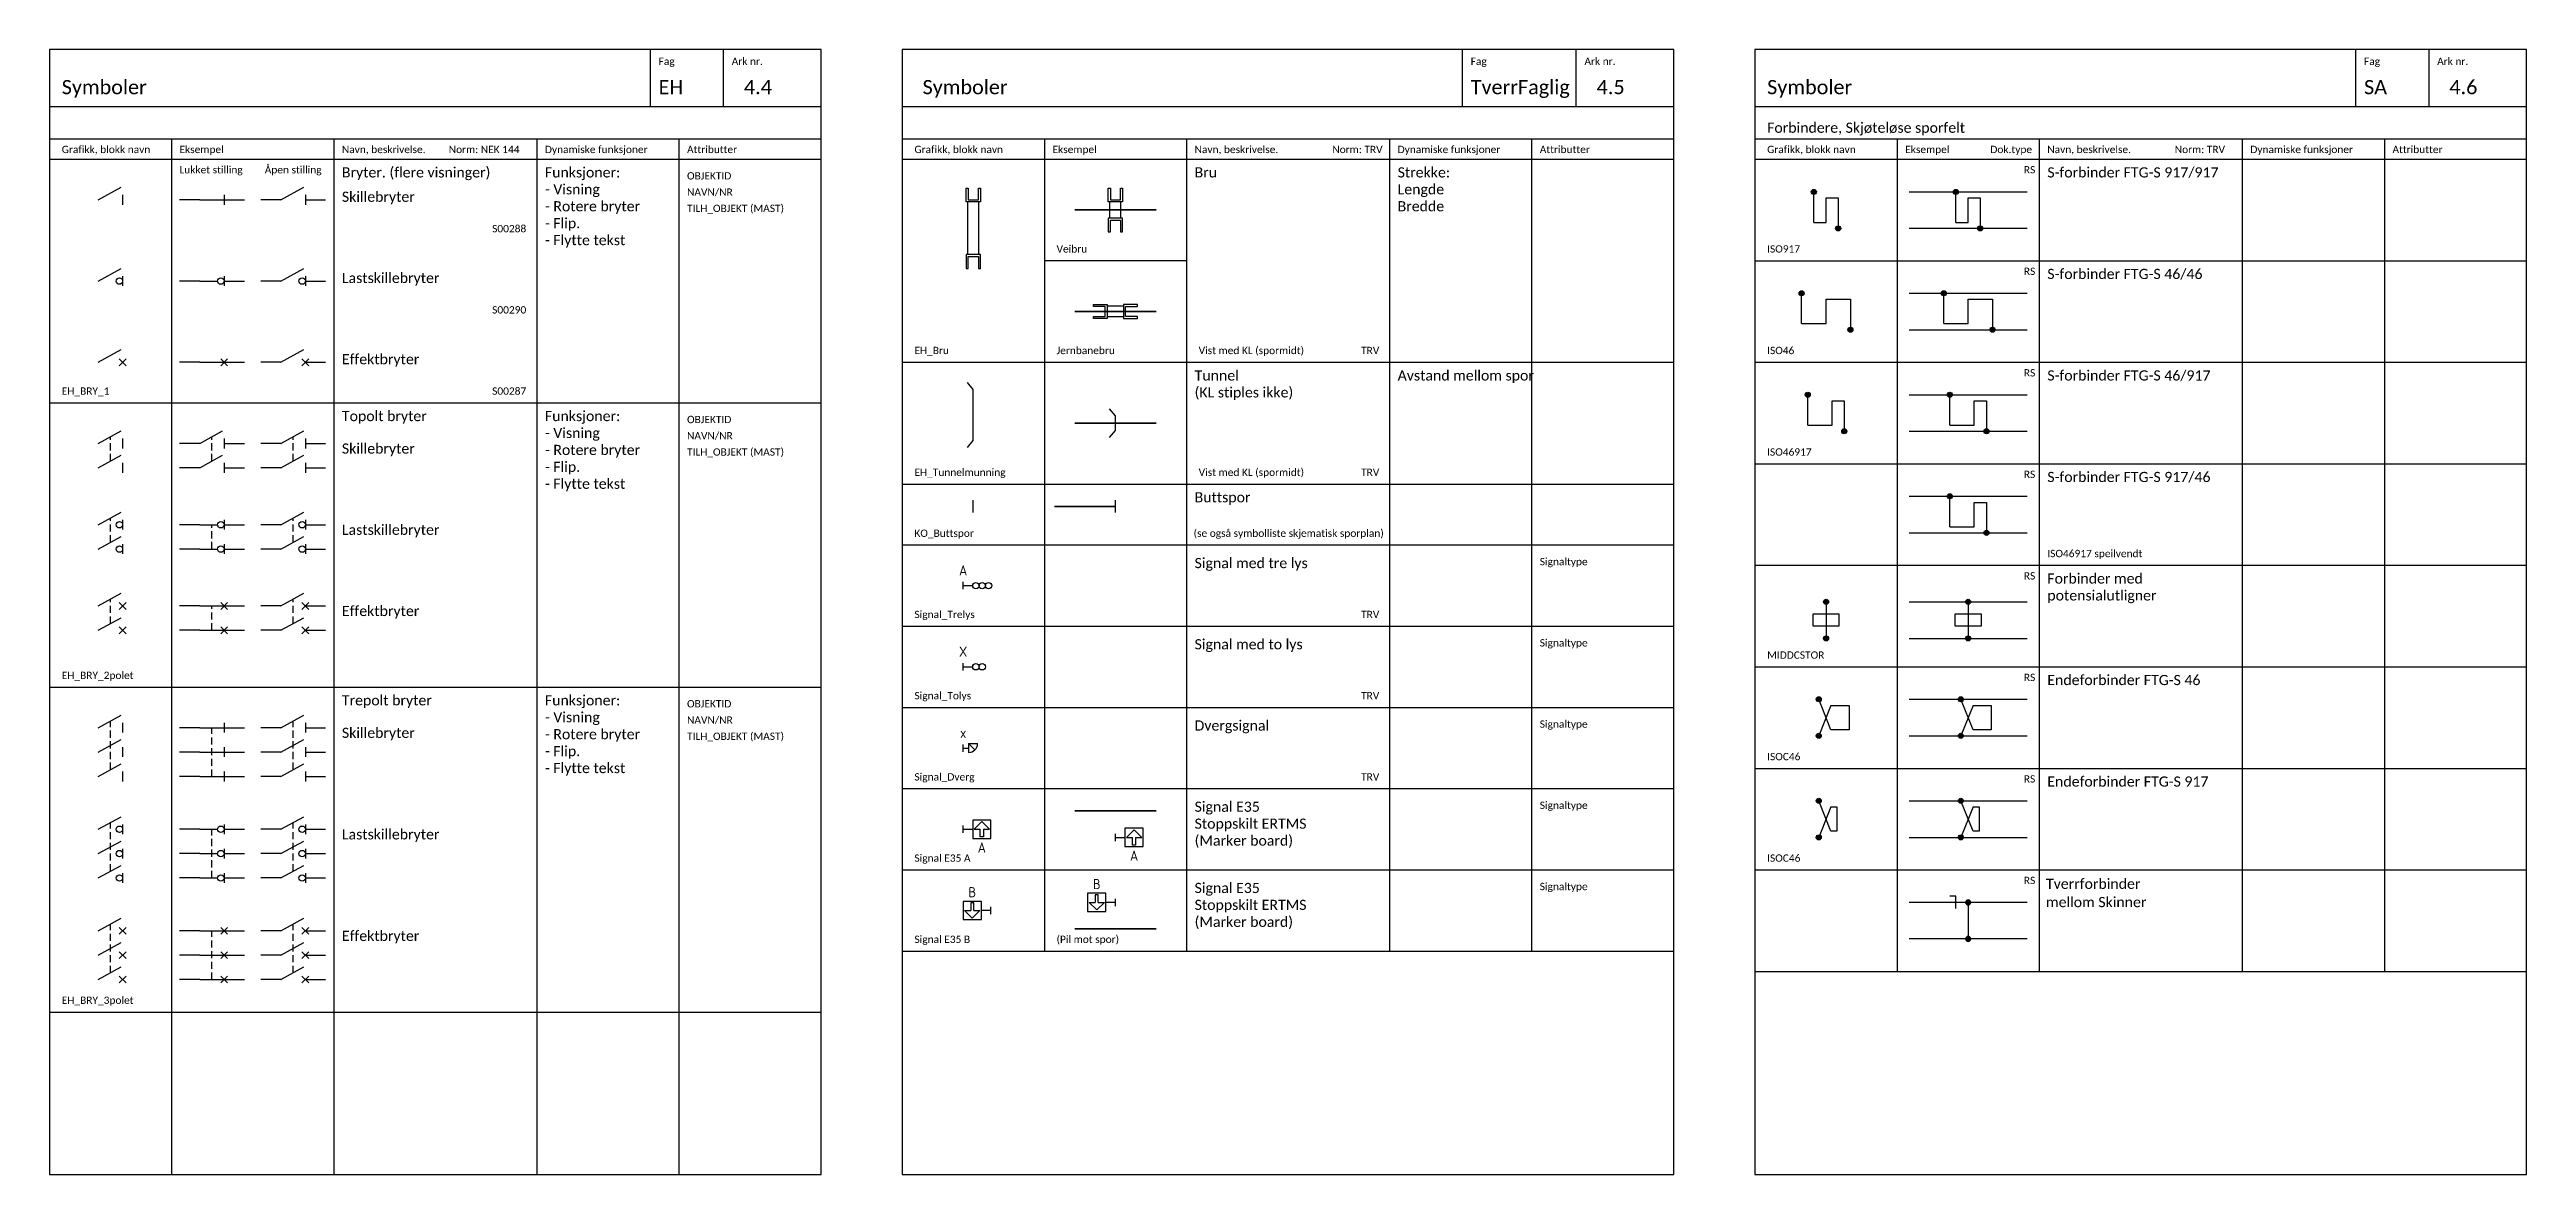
# Model space of a CAD drawing. Header units: millimetres. Extents: x -120 to 1240, y -2156 to 277.
# Drawn here: x 630 to 1240, y -921 to -644 of the extents above; entities that cross this region are included whole.
import ezdxf
from ezdxf.enums import TextEntityAlignment as Align

# ---------------------------------------------------------------- set-up
doc = ezdxf.new("R2010")
doc.units = ezdxf.units.MM
doc.linetypes.add('STIPLET', pattern=[3.75, 2.5, -1.25])
doc.layers.add('JBTEH_ATT_OBJEKTID', color=2, linetype='Continuous', lineweight=25)
doc.layers.add('JBTEH_KTL_Sort', color=7, linetype='Continuous', lineweight=35)
for name, color, linetype in [('JBTEH_ATT_Tekst', 2, 'Continuous'), ('JBTEH_Komponenter', 4, 'Continuous'), ('JBTEH_Skinne_isolert_signal', 5, 'Continuous'), ('JBTEH_Skinne_jordet_retur', 4, 'Continuous'), ('RAMME', 5, 'Continuous'), ('RAMME SYMBOLER', 4, 'Continuous'), ('RAMME TEKST', 7, 'Continuous')]:
    doc.layers.add(name, color=color, linetype=linetype)
doc.styles.add('Calibri', font='calibri.ttf')
doc.styles.add('ISO25', font='isocp.shx', dxfattribs={"width": 0.9, "height": 2.5})

# ---------------------------------------------------------------- blocks, each defined once
blk = doc.blocks.new('*U176')
at = {"color": 5}
blk.add_line((0, 0), (5.6, 3.1), dxfattribs=at)
at = {"color": 7}
blk.add_line((6, 1.2), (6, -1.2), dxfattribs=at)
at = {"layer": 'JBTEH_ATT_OBJEKTID', "style": 'ISO25'}
blk.add_attdef('OBJEKTID', text='', height=2.5, dxfattribs=at).set_placement((2.92, 12.75), align=Align.CENTER)
at = {"layer": 'JBTEH_ATT_Tekst', "style": 'ISO25'}
for tag, p in [('TILH_OBJEKT', (2.92, 4.75)), ('NAVN/NR', (2.92, 8.75))]:
    blk.add_attdef(tag, text='', height=2.5, dxfattribs=at).set_placement(p, align=Align.CENTER)
blk = doc.blocks.new('*U195')
at = {"color": 5}
blk.add_line((0, 0), (6, 0), dxfattribs=at)
at = {"color": 7}
blk.add_line((6, 1.2), (6, -1.2), dxfattribs=at)
at = {"layer": 'JBTEH_ATT_OBJEKTID', "style": 'ISO25'}
blk.add_attdef('OBJEKTID', text='', height=2.5, dxfattribs=at).set_placement((2.924, 12.75), align=Align.CENTER)
at = {"layer": 'JBTEH_ATT_Tekst', "style": 'ISO25'}
for tag, p in [('TILH_OBJEKT', (2.924, 4.75)), ('NAVN/NR', (2.924, 8.75))]:
    blk.add_attdef(tag, text='', height=2.5, dxfattribs=at).set_placement(p, align=Align.CENTER)
blk = doc.blocks.new('*U178')
at = {"color": 5}
blk.add_line((0, 0), (5.6, 3.1), dxfattribs=at)
at = {"color": 7}
blk.add_line((6, 1.2), (6, -1.2), dxfattribs=at)
blk.add_circle((5.2, 0), 0.8, dxfattribs=at)
at = {"layer": 'JBTEH_ATT_OBJEKTID', "style": 'ISO25'}
blk.add_attdef('OBJEKTID', text='', height=2.5, dxfattribs=at).set_placement((2.92, 12.75), align=Align.CENTER)
at = {"layer": 'JBTEH_ATT_Tekst', "style": 'ISO25'}
for tag, p in [('TILH_OBJEKT', (2.92, 4.75)), ('NAVN/NR', (2.92, 8.75))]:
    blk.add_attdef(tag, text='', height=2.5, dxfattribs=at).set_placement(p, align=Align.CENTER)
blk = doc.blocks.new('*U180')
at = {"color": 5}
blk.add_line((0, 0), (5.6, 3.1), dxfattribs=at)
at = {"color": 7}
for p, q in [((5.15, 0.85), (6.85, -0.85)), ((6.85, 0.85), (5.15, -0.85))]:
    blk.add_line(p, q, dxfattribs=at)
at = {"layer": 'JBTEH_ATT_OBJEKTID', "style": 'ISO25'}
blk.add_attdef('OBJEKTID', text='', height=2.5, dxfattribs=at).set_placement((2.92, 12.75), align=Align.CENTER)
at = {"layer": 'JBTEH_ATT_Tekst', "style": 'ISO25'}
for tag, p in [('TILH_OBJEKT', (2.92, 4.75)), ('NAVN/NR', (2.92, 8.75))]:
    blk.add_attdef(tag, text='', height=2.5, dxfattribs=at).set_placement(p, align=Align.CENTER)
blk = doc.blocks.new('*U183')
at = {"color": 5}
blk.add_line((0, 0), (4.4, 0), dxfattribs=at)
at = {"color": 7}
blk.add_line((6, 1.2), (6, -1.2), dxfattribs=at)
blk.add_circle((5.2, 0), 0.8, dxfattribs=at)
at = {"layer": 'JBTEH_ATT_OBJEKTID', "style": 'ISO25'}
blk.add_attdef('OBJEKTID', text='', height=2.5, dxfattribs=at).set_placement((2.924, 12.75), align=Align.CENTER)
at = {"layer": 'JBTEH_ATT_Tekst', "style": 'ISO25'}
for tag, p in [('TILH_OBJEKT', (2.924, 4.75)), ('NAVN/NR', (2.924, 8.75))]:
    blk.add_attdef(tag, text='', height=2.5, dxfattribs=at).set_placement(p, align=Align.CENTER)
blk = doc.blocks.new('*U182')
at = {"color": 5}
blk.add_line((0, 0), (6, 0), dxfattribs=at)
at = {"color": 7}
for p, q in [((5.15, 0.85), (6.85, -0.85)), ((6.85, 0.85), (5.15, -0.85))]:
    blk.add_line(p, q, dxfattribs=at)
at = {"layer": 'JBTEH_ATT_OBJEKTID', "style": 'ISO25'}
blk.add_attdef('OBJEKTID', text='', height=2.5, dxfattribs=at).set_placement((2.92, 12.75), align=Align.CENTER)
at = {"layer": 'JBTEH_ATT_Tekst', "style": 'ISO25'}
for tag, p in [('TILH_OBJEKT', (2.92, 4.75)), ('NAVN/NR', (2.92, 8.75))]:
    blk.add_attdef(tag, text='', height=2.5, dxfattribs=at).set_placement(p, align=Align.CENTER)
blk = doc.blocks.new('*U196')
at = {"color": 5}
for p, q in [((0, 0), (5.6, 3.1)), ((0, -6), (5.6, -2.9))]:
    blk.add_line(p, q, dxfattribs=at)
at = {"linetype": 'STIPLET', "ltscale": 0.7}
blk.add_line((3, -4.34), (3, 1.66), dxfattribs=at)
at = {"color": 7}
for p, q in [((6, 1.2), (6, -1.2)), ((6, -4.8), (6, -7.2))]:
    blk.add_line(p, q, dxfattribs=at)
at = {"layer": 'JBTEH_ATT_Tekst', "style": 'ISO25'}
for tag, p in [('OBJEKTID', (2.92, 12.75)), ('TILH_OBJEKT', (2.92, 4.75)), ('NAVN/NR', (2.92, 8.75))]:
    blk.add_attdef(tag, text='', height=2.5, dxfattribs=at).set_placement(p, align=Align.CENTER)
blk = doc.blocks.new('*U197')
at = {"color": 5}
for p, q in [((0, 0), (5.6, 3.1)), ((0, -6), (5.6, -2.9))]:
    blk.add_line(p, q, dxfattribs=at)
at = {"linetype": 'STIPLET', "ltscale": 0.7}
blk.add_line((3, -4.34), (3, 1.66), dxfattribs=at)
at = {"color": 7}
for p, q in [((6, 1.2), (6, -1.2)), ((6, -4.8), (6, -7.2))]:
    blk.add_line(p, q, dxfattribs=at)
at = {"layer": 'JBTEH_ATT_Tekst', "style": 'ISO25'}
for tag, p in [('OBJEKTID', (2.92, 12.75)), ('TILH_OBJEKT', (2.92, 4.75)), ('NAVN/NR', (2.92, 8.75))]:
    blk.add_attdef(tag, text='', height=2.5, dxfattribs=at).set_placement(p, align=Align.CENTER)
blk = doc.blocks.new('*U199')
at = {"color": 5}
for p, q in [((0, 0), (4.4, 0)), ((0, -6), (4.4, -6))]:
    blk.add_line(p, q, dxfattribs=at)
at = {"linetype": 'STIPLET', "ltscale": 0.7}
blk.add_line((3, -6), (3, 0), dxfattribs=at)
at = {"color": 7}
for p, q in [((6, 1.2), (6, -1.2)), ((6, -4.8), (6, -7.2))]:
    blk.add_line(p, q, dxfattribs=at)
for centre in [(5.2, 0), (5.2, -6)]:
    blk.add_circle(centre, 0.8, dxfattribs=at)
at = {"layer": 'JBTEH_ATT_Tekst', "style": 'ISO25'}
for tag, p in [('OBJEKTID', (2.924, 12.75)), ('TILH_OBJEKT', (2.924, 4.75)), ('NAVN/NR', (2.924, 8.75))]:
    blk.add_attdef(tag, text='', height=2.5, dxfattribs=at).set_placement(p, align=Align.CENTER)
blk = doc.blocks.new('*U202')
at = {"color": 5}
for p, q in [((0, 0), (6, 0)), ((0, -6), (6, -6))]:
    blk.add_line(p, q, dxfattribs=at)
at = {"linetype": 'STIPLET', "ltscale": 0.7}
blk.add_line((3, -6), (3, 0), dxfattribs=at)
at = {"color": 7}
for p, q in [((5.15, 0.85), (6.85, -0.85)), ((6.85, 0.85), (5.15, -0.85)), ((5.15, -5.15), (6.85, -6.85)), ((6.85, -5.15), (5.15, -6.85))]:
    blk.add_line(p, q, dxfattribs=at)
at = {"layer": 'JBTEH_ATT_Tekst', "style": 'ISO25'}
for tag, p in [('OBJEKTID', (2.92, 12.75)), ('TILH_OBJEKT', (2.92, 4.75)), ('NAVN/NR', (2.92, 8.75))]:
    blk.add_attdef(tag, text='', height=2.5, dxfattribs=at).set_placement(p, align=Align.CENTER)
blk = doc.blocks.new('*U203')
at = {"color": 5}
for p, q in [((0, 0), (5.6, 3.1)), ((0, -6), (5.6, -2.9))]:
    blk.add_line(p, q, dxfattribs=at)
at = {"linetype": 'STIPLET', "ltscale": 0.7}
blk.add_line((3, -4.34), (3, 1.66), dxfattribs=at)
at = {"color": 7}
for p, q in [((5.15, 0.85), (6.85, -0.85)), ((6.85, 0.85), (5.15, -0.85)), ((5.15, -5.15), (6.85, -6.85)), ((6.85, -5.15), (5.15, -6.85))]:
    blk.add_line(p, q, dxfattribs=at)
at = {"layer": 'JBTEH_ATT_Tekst', "style": 'ISO25'}
for tag, p in [('OBJEKTID', (2.92, 12.75)), ('TILH_OBJEKT', (2.92, 4.75)), ('NAVN/NR', (2.92, 8.75))]:
    blk.add_attdef(tag, text='', height=2.5, dxfattribs=at).set_placement(p, align=Align.CENTER)
blk = doc.blocks.new('*U200')
at = {"color": 5}
for p, q in [((0, 0), (5.6, 3.1)), ((0, -6), (5.6, -2.9))]:
    blk.add_line(p, q, dxfattribs=at)
at = {"linetype": 'STIPLET', "ltscale": 0.7}
blk.add_line((3, -4.34), (3, 1.66), dxfattribs=at)
at = {"color": 7}
for p, q in [((6, 1.2), (6, -1.2)), ((6, -4.8), (6, -7.2))]:
    blk.add_line(p, q, dxfattribs=at)
for centre in [(5.2, 0), (5.2, -6)]:
    blk.add_circle(centre, 0.8, dxfattribs=at)
at = {"layer": 'JBTEH_ATT_Tekst', "style": 'ISO25'}
for tag, p in [('OBJEKTID', (2.92, 12.75)), ('TILH_OBJEKT', (2.92, 4.75)), ('NAVN/NR', (2.92, 8.75))]:
    blk.add_attdef(tag, text='', height=2.5, dxfattribs=at).set_placement(p, align=Align.CENTER)
blk = doc.blocks.new('*U207')
at = {"color": 5}
for p, q in [((0, 0), (6, 0)), ((0, -6), (6, -6)), ((0, -12), (6, -12))]:
    blk.add_line(p, q, dxfattribs=at)
at = {"linetype": 'STIPLET', "ltscale": 0.7}
blk.add_line((3, -12), (3, 0), dxfattribs=at)
at = {"color": 7}
for p, q in [((6, 1.2), (6, -1.2)), ((6, -4.8), (6, -7.2)), ((6, -10.8), (6, -13.2))]:
    blk.add_line(p, q, dxfattribs=at)
at = {"layer": 'JBTEH_ATT_Tekst', "style": 'ISO25'}
for tag, p in [('OBJEKTID', (2.924, 12.75)), ('TILH_OBJEKT', (2.924, 4.75)), ('NAVN/NR', (2.924, 8.75))]:
    blk.add_attdef(tag, text='', height=2.5, dxfattribs=at).set_placement(p, align=Align.CENTER)
blk = doc.blocks.new('*U205')
at = {"color": 5}
for p, q in [((0, 0), (4.4, 0)), ((0, -6), (4.4, -6)), ((0, -12), (4.4, -12))]:
    blk.add_line(p, q, dxfattribs=at)
at = {"linetype": 'STIPLET', "ltscale": 0.7}
blk.add_line((3, -12), (3, 0), dxfattribs=at)
at = {"color": 7}
for p, q in [((6, 1.2), (6, -1.2)), ((6, -4.8), (6, -7.2)), ((6, -10.8), (6, -13.2))]:
    blk.add_line(p, q, dxfattribs=at)
for centre in [(5.2, 0), (5.2, -6), (5.2, -12)]:
    blk.add_circle(centre, 0.8, dxfattribs=at)
at = {"layer": 'JBTEH_ATT_Tekst', "style": 'ISO25'}
for tag, p in [('OBJEKTID', (2.924, 12.75)), ('TILH_OBJEKT', (2.924, 4.75)), ('NAVN/NR', (2.924, 8.75))]:
    blk.add_attdef(tag, text='', height=2.5, dxfattribs=at).set_placement(p, align=Align.CENTER)
blk = doc.blocks.new('*U206')
at = {"color": 5}
for p, q in [((0, 0), (6, 0)), ((0, -6), (6, -6)), ((0, -12), (6, -12))]:
    blk.add_line(p, q, dxfattribs=at)
at = {"linetype": 'STIPLET', "ltscale": 0.7}
blk.add_line((3, -12), (3, 0), dxfattribs=at)
at = {"color": 7}
for p, q in [((5.15, 0.85), (6.85, -0.85)), ((6.85, 0.85), (5.15, -0.85)), ((5.15, -5.15), (6.85, -6.85)), ((6.85, -5.15), (5.15, -6.85)), ((5.15, -11.15), (6.85, -12.85)), ((6.85, -11.15), (5.15, -12.85))]:
    blk.add_line(p, q, dxfattribs=at)
at = {"layer": 'JBTEH_ATT_Tekst', "style": 'ISO25'}
for tag, p in [('OBJEKTID', (2.92, 12.75)), ('TILH_OBJEKT', (2.92, 4.75)), ('NAVN/NR', (2.92, 8.75))]:
    blk.add_attdef(tag, text='', height=2.5, dxfattribs=at).set_placement(p, align=Align.CENTER)
blk = doc.blocks.new('*U208')
at = {"color": 5}
for p, q in [((0, 0), (5.6, 3.1)), ((0, -6), (5.6, -2.9)), ((0, -12), (5.6, -8.9))]:
    blk.add_line(p, q, dxfattribs=at)
at = {"linetype": 'STIPLET', "ltscale": 0.7}
blk.add_line((3, -10.34), (3, 1.66), dxfattribs=at)
at = {"color": 7}
for p, q in [((6, 1.2), (6, -1.2)), ((6, -4.8), (6, -7.2)), ((6, -10.8), (6, -13.2))]:
    blk.add_line(p, q, dxfattribs=at)
at = {"layer": 'JBTEH_ATT_Tekst', "style": 'ISO25'}
for tag, p in [('OBJEKTID', (2.92, 12.75)), ('TILH_OBJEKT', (2.92, 4.75)), ('NAVN/NR', (2.92, 8.75))]:
    blk.add_attdef(tag, text='', height=2.5, dxfattribs=at).set_placement(p, align=Align.CENTER)
blk = doc.blocks.new('*U210')
at = {"color": 5}
for p, q in [((0, 0), (5.6, 3.1)), ((0, -6), (5.6, -2.9)), ((0, -12), (5.6, -8.9))]:
    blk.add_line(p, q, dxfattribs=at)
at = {"linetype": 'STIPLET', "ltscale": 0.7}
blk.add_line((3, -10.34), (3, 1.66), dxfattribs=at)
at = {"color": 7}
for p, q in [((6, 1.2), (6, -1.2)), ((6, -4.8), (6, -7.2)), ((6, -10.8), (6, -13.2))]:
    blk.add_line(p, q, dxfattribs=at)
for centre in [(5.2, 0), (5.2, -6), (5.2, -12)]:
    blk.add_circle(centre, 0.8, dxfattribs=at)
at = {"layer": 'JBTEH_ATT_Tekst', "style": 'ISO25'}
for tag, p in [('OBJEKTID', (2.92, 12.75)), ('TILH_OBJEKT', (2.92, 4.75)), ('NAVN/NR', (2.92, 8.75))]:
    blk.add_attdef(tag, text='', height=2.5, dxfattribs=at).set_placement(p, align=Align.CENTER)
blk = doc.blocks.new('*U212')
at = {"color": 5}
for p, q in [((0, 0), (5.6, 3.1)), ((0, -6), (5.6, -2.9)), ((0, -12), (5.6, -8.9))]:
    blk.add_line(p, q, dxfattribs=at)
at = {"linetype": 'STIPLET', "ltscale": 0.7}
blk.add_line((3, -10.34), (3, 1.66), dxfattribs=at)
at = {"color": 7}
for p, q in [((5.15, 0.85), (6.85, -0.85)), ((6.85, 0.85), (5.15, -0.85)), ((5.15, -5.15), (6.85, -6.85)), ((6.85, -5.15), (5.15, -6.85)), ((5.15, -11.15), (6.85, -12.85)), ((6.85, -11.15), (5.15, -12.85))]:
    blk.add_line(p, q, dxfattribs=at)
at = {"layer": 'JBTEH_ATT_Tekst', "style": 'ISO25'}
for tag, p in [('OBJEKTID', (2.92, 12.75)), ('TILH_OBJEKT', (2.92, 4.75)), ('NAVN/NR', (2.92, 8.75))]:
    blk.add_attdef(tag, text='', height=2.5, dxfattribs=at).set_placement(p, align=Align.CENTER)
blk = doc.blocks.new('*U84')
at = {"color": 0, "linetype": 'ByBlock'}
for p, q in [((-1.35, -11), (-1.35, 2)), ((1.35, -11), (1.35, 2))]:
    blk.add_line(p, q, dxfattribs=at)
for points in [[(-1.75, 2), (-1.75, 5.4), (-1.25, 5.4), (-1.25, 2.5), (1.25, 2.5), (1.25, 5.4), (1.75, 5.4), (1.75, 2), (-1.75, 2)], [(-1.75, -11), (-1.75, -14.4), (-1.25, -14.4), (-1.25, -11.5), (1.25, -11.5), (1.25, -14.4), (1.75, -14.4), (1.75, -11), (-1.75, -11)]]:
    blk.add_lwpolyline(points, dxfattribs=at)
blk = doc.blocks.new('*U99')
at = {"color": 5}
blk.add_lwpolyline([(-1.45, -12.52), (0, -10.8), (0, 1.8), (-1.45, 3.52)], dxfattribs=at)
blk = doc.blocks.new('*U83')
at = {"color": 0, "linetype": 'ByBlock'}
for p, q in [((-1.35, -2), (-1.35, 2)), ((1.35, -2), (1.35, 2))]:
    blk.add_line(p, q, dxfattribs=at)
for points in [[(-1.75, 2), (-1.75, 5.4), (-1.25, 5.4), (-1.25, 2.5), (1.25, 2.5), (1.25, 5.4), (1.75, 5.4), (1.75, 2), (-1.75, 2)], [(-1.75, -2), (-1.75, -5.4), (-1.25, -5.4), (-1.25, -2.5), (1.25, -2.5), (1.25, -5.4), (1.75, -5.4), (1.75, -2), (-1.75, -2)]]:
    blk.add_lwpolyline(points, dxfattribs=at)
blk = doc.blocks.new('*U98')
at = {"color": 5}
blk.add_lwpolyline([(-1.45, -3.52), (0, -1.8), (0, 1.8), (-1.45, 3.52)], dxfattribs=at)
blk = doc.blocks.new('Signal_Trelys')
for p, q in [((0, -0.9), (0, 0.9)), ((0, 0), (2.34375, 0))]:
    blk.add_line(p, q)
for centre in [(3.125, 0), (4.6875, 0), (6.25, 0)]:
    blk.add_circle(centre, 0.78125)
at = {"layer": 'JBTEH_ATT_Tekst', "style": 'ISO25'}
blk.add_attdef('Signaltype', text='', height=2.5, dxfattribs=at).set_placement((0, 2.5), align=Align.CENTER)
blk = doc.blocks.new('Signal_Tolys')
for p, q in [((0, -0.9), (0, 0.9)), ((0, 0), (2.34375, 0))]:
    blk.add_line(p, q)
for centre in [(3.125, 0), (4.6875, 0)]:
    blk.add_circle(centre, 0.78125)
at = {"layer": 'JBTEH_ATT_Tekst', "style": 'ISO25'}
blk.add_attdef('Signaltype', text='', height=2.5, dxfattribs=at).set_placement((0, 2.5), align=Align.CENTER)
blk = doc.blocks.new('KO_Buttspor')
blk.add_line((0, -1.5), (0, 1.5))
blk = doc.blocks.new('Signal_Dverg')
for p, q in [((0, -0.9), (0, 0.9)), ((0, 0), (1.34, 0)), ((1.34, 1.1), (1.34, -1.1)), ((1.34, 1.1), (3.54, 1.1)), ((1.34, 1.1), (2.9, -0.46))]:
    blk.add_line(p, q)
blk.add_arc((1.34, 1.1), 2.2, 270, 0)
at = {"layer": 'JBTEH_ATT_Tekst', "style": 'ISO25'}
blk.add_attdef('Signaltype', text='', height=2.5, dxfattribs=at).set_placement((0, 2.5), align=Align.CENTER)
blk = doc.blocks.new('Signal E35 B')
for p, q in [((0, 0), (-2.34375, 0)), ((0, -0.9), (0, 0.9)), ((-6.46875, 0), (-4.96875, 0)), ((-6.46875, 0), (-4.59375, -1.875)), ((-4.59375, -1.875), (-2.71875, 0)), ((-4.21875, 0), (-2.71875, 0))]:
    blk.add_line(p, q)
blk.add_lwpolyline([(-6.84375, -2.25), (-2.34375, -2.25), (-2.34375, 2.25), (-6.84375, 2.25)], close=True)
blk.add_lwpolyline([(-4.21875, 0), (-4.21875, 1.875), (-4.96875, 1.875), (-4.96875, 0)])
at = {"layer": 'JBTEH_ATT_Tekst', "style": 'ISO25'}
blk.add_attdef('Signaltype', text='', height=2.5, dxfattribs=at).set_placement((-4.59375, 3.25), align=Align.CENTER)
blk = doc.blocks.new('Signal E35 A')
for p, q in [((0, -0.9), (0, 0.9)), ((0, 0), (2.34375, 0)), ((2.71875, 0), (4.59375, 1.875)), ((4.59375, 1.875), (6.46875, 0)), ((2.71875, 0), (4.21875, 0)), ((4.96875, 0), (6.46875, 0))]:
    blk.add_line(p, q)
blk.add_lwpolyline([(2.34375, -2.25), (6.84375, -2.25), (6.84375, 2.25), (2.34375, 2.25)], close=True)
blk.add_lwpolyline([(4.96875, 0), (4.96875, -1.875), (4.21875, -1.875), (4.21875, 0)])
at = {"layer": 'JBTEH_ATT_Tekst', "style": 'ISO25'}
blk.add_attdef('Signaltype', text='', height=2.5, dxfattribs=at).set_placement((4.59375, -5.75), align=Align.CENTER)
blk = doc.blocks.new('EH_Koblingspunkt')
h = blk.add_hatch(color=256)
h.dxf.hatch_style = 1
edge = h.paths.add_edge_path()
edge.add_arc((0, 0), 0.625, 0, 360)
blk.add_circle((0, 0), 0.625)
blk = doc.blocks.new('ISO917')
for p, q in [((0, -7.5), (0, 0)), ((3, -7.5), (3, -1.5)), ((3, -1.5), (6, -1.5)), ((6, -1.5), (6, -9)), ((0, -7.5), (3, -7.5))]:
    blk.add_line(p, q)
for p in [(0, 0), (6, -9)]:
    blk.add_blockref('EH_Koblingspunkt', p)
blk = doc.blocks.new('ISO46')
for p, q in [((0, -7.5), (0, 0)), ((6, -7.5), (6, -1.5)), ((6, -1.5), (12, -1.5)), ((12, -1.5), (12, -9)), ((0, -7.5), (6, -7.5))]:
    blk.add_line(p, q)
for p in [(0, 0), (12, -9)]:
    blk.add_blockref('EH_Koblingspunkt', p)
blk = doc.blocks.new('ISO46917')
for p, q in [((0, -7.5), (0, 0)), ((6, -1.5), (9, -1.5)), ((6, -7.5), (6, -1.5)), ((9, -1.5), (9, -9)), ((0, -7.5), (6, -7.5))]:
    blk.add_line(p, q)
for p in [(0, 0), (9, -9)]:
    blk.add_blockref('EH_Koblingspunkt', p)
blk = doc.blocks.new('ISOC46')
for p, q in [((3, -7.5), (0, 0)), ((3.02, -1.5), (0, -9)), ((3.02, -1.5), (7.5, -1.5)), ((7.5, -1.5), (7.5, -7.5)), ((7.5, -7.5), (3, -7.5))]:
    blk.add_line(p, q)
for p in [(0, 0), (0, -9)]:
    blk.add_blockref('EH_Koblingspunkt', p)
blk = doc.blocks.new('ISOC917')
for p, q in [((3, -7.5), (0, 0)), ((3, -1.5), (0, -9)), ((3, -1.5), (4.5, -1.5)), ((4.5, -1.5), (4.5, -7.5)), ((4.5, -7.5), (3, -7.5))]:
    blk.add_line(p, q)
for p in [(0, 0), (0, -9)]:
    blk.add_blockref('EH_Koblingspunkt', p)
blk = doc.blocks.new('MIDCSTOR')
blk.add_line((0, 9), (0, 0))
blk.add_lwpolyline([(-3.19, 2.98), (-3.19, 6.04), (3.19, 6.04), (3.19, 2.98)], close=True)
for p in [(0, 9), (0, 0)]:
    blk.add_blockref('EH_Koblingspunkt', p)
blk = doc.blocks.new('EH_Skinneskjot_enkel')
for p, q in [((0, -1.5), (0, 1.5)), ((0, 1.5), (1.5, 1.5))]:
    blk.add_line(p, q)

msp = doc.modelspace()

# ---------------------------------------------------------------- linework, layer by layer
at = {"layer": 'JBTEH_Komponenter', "ltscale": 5}
for p, q in [((667, -681), (662, -681)), ((673, -681), (678, -681)), ((687, -681), (682, -681)), ((693, -681), (698, -681)), ((667, -701), (662, -701)), ((673, -701), (678, -701)), ((687, -701), (682, -701)), ((693, -701), (698, -701)), ((667, -721), (662, -721)), ((673, -721), (678, -721)), ((687, -721), (682, -721)), ((693, -721), (698, -721)), ((667, -741), (662, -741)), ((673, -741), (678, -741)), ((687, -741), (682, -741)), ((693, -741), (698, -741)), ((667, -747), (662, -747)), ((673, -747), (678, -747)), ((687, -747), (682, -747)), ((693, -747), (698, -747)), ((667, -761), (662, -761)), ((673, -761), (678, -761)), ((687, -761), (682, -761)), ((693, -761), (698, -761)), ((667, -767), (662, -767)), ((673, -767), (678, -767)), ((687, -767), (682, -767)), ((693, -767), (698, -767)), ((667, -781), (662, -781)), ((673, -781), (678, -781)), ((687, -781), (682, -781)), ((693, -781), (698, -781)), ((667, -787), (662, -787)), ((673, -787), (678, -787)), ((687, -787), (682, -787)), ((693, -787), (698, -787)), ((667, -811), (662, -811)), ((673, -811), (678, -811)), ((687, -811), (682, -811)), ((693, -811), (698, -811)), ((667, -817), (662, -817)), ((673, -817), (678, -817)), ((687, -817), (682, -817)), ((693, -817), (698, -817)), ((667, -823), (662, -823)), ((673, -823), (678, -823)), ((687, -823), (682, -823)), ((693, -823), (698, -823)), ((667, -836), (662, -836)), ((673, -836), (678, -836)), ((687, -836), (682, -836)), ((693, -836), (698, -836)), ((667, -842), (662, -842)), ((673, -842), (678, -842)), ((687, -842), (682, -842)), ((693, -842), (698, -842)), ((667, -848), (662, -848)), ((673, -848), (678, -848)), ((687, -848), (682, -848)), ((693, -848), (698, -848)), ((667, -861), (662, -861)), ((673, -861), (678, -861)), ((687, -861), (682, -861)), ((693, -861), (698, -861)), ((667, -867), (662, -867)), ((673, -867), (678, -867)), ((687, -867), (682, -867)), ((693, -867), (698, -867)), ((667, -873), (662, -873)), ((673, -873), (678, -873)), ((687, -873), (682, -873)), ((693, -873), (698, -873))]:
    msp.add_line(p, q, dxfattribs=at)
at = {"layer": 'JBTEH_KTL_Sort'}
msp.add_line((892.5, -756.5), (877.5, -756.5), dxfattribs=at)
for points in [[(902.5, -683.5), (882.5, -683.5)], [(902.5, -708.5), (882.5, -708.5)], [(902.5, -736), (882.5, -736)], [(902.5, -831.5), (882.5, -831.5)], [(902.5, -860.5), (882.5, -860.5)]]:
    msp.add_lwpolyline(points, dxfattribs=at)
at = {"layer": 'JBTEH_Skinne_isolert_signal'}
for p, q in [((1088, -679), (1117, -679)), ((1088, -704), (1117, -704)), ((1088, -729), (1117, -729)), ((1088, -754), (1117, -754)), ((1088, -780), (1117, -780)), ((1088, -804), (1117, -804)), ((1088, -829), (1117, -829)), ((1099.5, -854), (1088, -854))]:
    msp.add_line(p, q, dxfattribs=at)
at = {"layer": 'JBTEH_Skinne_jordet_retur'}
for p, q in [((1088, -688), (1117, -688)), ((1088, -713), (1117, -713)), ((1088, -738), (1117, -738)), ((1088, -763), (1117, -763)), ((1088, -789), (1117, -789)), ((1088, -813), (1117, -813)), ((1088, -838), (1117, -838)), ((1117, -854), (1099.5, -854)), ((1102.5, -854), (1102.5, -863)), ((1117, -863), (1088, -863))]:
    msp.add_line(p, q, dxfattribs=at)
at = {"layer": 'RAMME'}
for points in [[(820, -644), (630, -644), (630, -921), (820, -921)], [(1030, -644), (840, -644), (840, -921), (1030, -921)], [(1240, -644), (1050, -644), (1050, -921), (1240, -921)]]:
    msp.add_lwpolyline(points, close=True, dxfattribs=at)
for points in [[(630, -658), (820, -658)], [(840, -658), (1030, -658)], [(1050, -658), (1240, -658)]]:
    msp.add_lwpolyline(points, dxfattribs=at)
at = {"layer": 'RAMME SYMBOLER'}
for p, q in [((778, -658), (778, -644)), ((796, -658), (796, -644)), ((978, -658), (978, -644)), ((1006, -658), (1006, -644)), ((1198, -658), (1198, -644)), ((1216, -658), (1216, -644)), ((630, -666), (820, -666)), ((630, -671), (820, -671)), ((660, -666), (660, -921)), ((700, -666), (700, -921)), ((750, -666), (750, -921)), ((785, -666), (785, -921)), ((840, -666), (1030, -666)), ((840, -671), (1030, -671)), ((875, -666), (875, -866)), ((910, -666), (910, -866)), ((960, -666), (960, -866)), ((995, -666), (995, -866)), ((1050, -666), (1240, -666)), ((1050, -671), (1240, -671)), ((1085, -666), (1085, -871)), ((1120, -666), (1120, -871)), ((1170, -666), (1170, -871)), ((1205, -666), (1205, -871)), ((910, -696), (875, -696)), ((1050, -696), (1240, -696)), ((840, -721), (1030, -721)), ((1050, -721), (1240, -721)), ((630, -731), (820, -731)), ((1050, -746), (1240, -746)), ((840, -751), (1030, -751)), ((840, -766), (1030, -766)), ((1050, -771), (1240, -771)), ((840, -786), (1030, -786)), ((1050, -796), (1240, -796)), ((630, -801), (820, -801)), ((840, -806), (1030, -806)), ((1050, -821), (1240, -821)), ((840, -826), (1030, -826)), ((840, -846), (1030, -846)), ((1050, -846), (1240, -846)), ((840, -866), (1030, -866)), ((1050, -871), (1240, -871)), ((630, -881), (820, -881))]:
    msp.add_line(p, q, dxfattribs=at)

# ---------------------------------------------------------------- block references
at = {"layer": 'JBTEH_Komponenter'}
for name, p in [('*U176', (642, -681)), ('*U195', (667, -681)), ('*U176', (687, -681)), ('*U84', (857.5, -683.5)), ('*U83', (892.5, -683.5)), ('ISO917', (1064.5, -679.05)), ('ISO917', (1099.5, -679.05)), ('*U178', (642, -701)), ('*U183', (667, -701)), ('*U178', (687, -701)), ('ISO46', (1061.5, -704)), ('ISO46', (1096.5, -704)), ('*U180', (642, -721)), ('*U180', (687, -721)), ('*U182', (667, -721)), ('*U99', (857.5, -729.5)), ('ISO46917', (1063, -729)), ('ISO46917', (1098, -729)), ('*U197', (642, -741)), ('*U196', (667, -741)), ('*U197', (687, -741)), ('*U98', (892.5, -736)), ('KO_Buttspor', (857.5, -756.5)), ('KO_Buttspor', (892.5, -756.5)), ('ISO46917', (1098, -754)), ('*U200', (642, -761)), ('*U199', (667, -761)), ('*U200', (687, -761)), ('*U203', (642, -781)), ('*U202', (667, -781)), ('*U203', (687, -781)), ('MIDCSTOR', (1067.5, -789)), ('MIDCSTOR', (1102.5, -789)), ('ISOC46', (1065.7, -804)), ('ISOC46', (1100.7, -804)), ('*U208', (642, -811)), ('*U207', (667, -811)), ('*U208', (687, -811)), ('ISOC917', (1065.7, -829)), ('ISOC917', (1100.7, -829)), ('*U210', (642, -836)), ('*U205', (667, -836)), ('*U210', (687, -836)), ('*U212', (642, -861)), ('*U212', (687, -861)), ('*U206', (667, -861))]:
    msp.add_blockref(name, p, dxfattribs=at)
at = {"layer": 'JBTEH_Komponenter', "rotation": 90}
msp.add_blockref('*U83', (892.5, -708.5), dxfattribs=at)
at = {"layer": 'JBTEH_Komponenter'}
for name, p, values in [('Signal_Trelys', (855, -776), {'Signaltype': 'A'}), ('Signal_Tolys', (855, -796), {'Signaltype': 'X'}), ('Signal_Dverg', (855, -816), {'Signaltype': 'x'}), ('Signal E35 A', (855, -836), {'Signaltype': 'A'}), ('Signal E35 A', (892.5, -838), {'Signaltype': 'A'}), ('Signal E35 B', (861.84, -856), {'Signaltype': 'B'}), ('Signal E35 B', (892.5, -854), {'Signaltype': 'B'})]:
    msp.add_blockref(name, p, dxfattribs=at).add_auto_attribs(values)
at = {"layer": 'JBTEH_Komponenter', "xscale": -1}
for name, p in [('EH_Skinneskjot_enkel', (1099.5, -854)), ('EH_Koblingspunkt', (1102.5, -854)), ('EH_Koblingspunkt', (1102.5, -863))]:
    msp.add_blockref(name, p, dxfattribs=at)

# ---------------------------------------------------------------- texts
at = {"layer": 'RAMME TEKST', "linetype": 'ByBlock', "style": 'Calibri'}
for s, height, p in [('Fag', 1.8, (780, -647.8)), ('Ark nr.', 1.8, (798, -647.8)), ('Fag', 1.8, (980, -647.8)), ('Ark nr.', 1.8, (1008, -647.8)), ('Fag', 1.8, (1200, -647.8)), ('Ark nr.', 1.8, (1218, -647.8)), ('Symboler', 3.5, (633, -655)), ('EH', 3.5, (780, -655)), ('4.4', 3.5, (801, -655)), ('Symboler', 3.5, (845, -655)), ('TverrFaglig', 3.5, (980, -655)), ('4.5', 3.5, (1011, -655)), ('Symboler', 3.5, (1053, -655)), ('SA', 3.5, (1200, -655)), ('4.6', 3.5, (1221, -655)), ('Forbindere, Skjøteløse sporfelt', 2.5, (1053, -664.5)), ('Grafikk, blokk navn', 1.8, (633, -669.5)), ('Eksempel', 1.8, (662, -669.5)), ('Navn, beskrivelse.         Norm: NEK 144', 1.8, (702, -669.5)), ('Dynamiske funksjoner', 1.8, (752, -669.5)), ('Attributter', 1.8, (787, -669.5)), ('Grafikk, blokk navn', 1.8, (843, -669.5)), ('Eksempel', 1.8, (877, -669.5)), ('Navn, beskrivelse.                     Norm: TRV', 1.8, (912, -669.5)), ('Dynamiske funksjoner', 1.8, (962, -669.5)), ('Attributter', 1.8, (997, -669.5)), ('Grafikk, blokk navn', 1.8, (1053, -669.5)), ('Eksempel', 1.8, (1087, -669.5)), ('Dok.type', 1.8, (1107.97, -669.5)), ('Navn, beskrivelse.                 Norm: TRV', 1.8, (1122, -669.5)), ('Dynamiske funksjoner', 1.8, (1172, -669.5)), ('Attributter', 1.8, (1207, -669.5)), ('Lukket stilling', 1.8, (662, -674.5)), ('Åpen stilling', 1.8, (683, -674.5)), ('Bryter. (flere visninger)', 2.5, (702, -675.5)), ('RS', 1.8, (1116.22, -674.5)), ('Skillebryter', 2.5, (702, -681.5)), ('S00288', 1.8, (739, -689)), ('Veibru', 1.8, (878, -694)), ('ISO917', 1.8, (1053, -694)), ('Lastskillebryter', 2.5, (702, -701.5)), ('RS', 1.8, (1116.22, -699.5)), ('S00290', 1.8, (739, -709)), ('Effektbryter', 2.5, (702, -721.5)), ('EH_Bru', 1.8, (843, -719)), ('Jernbanebru', 1.8, (878, -719)), ('Vist med KL (spormidt)', 1.8, (913, -719)), ('TRV', 1.8, (953, -719)), ('ISO46', 1.8, (1053, -719)), ('RS', 1.8, (1116.22, -724.5)), ('EH_BRY_1', 1.8, (633, -729)), ('S00287', 1.8, (739, -729)), ('Topolt bryter', 2.5, (702, -735.5)), ('Skillebryter', 2.5, (702, -743.5)), ('ISO46917', 1.8, (1053, -744)), ('EH_Tunnelmunning', 1.8, (843, -749)), ('Vist med KL (spormidt)', 1.8, (913, -749)), ('TRV', 1.8, (953, -749)), ('RS', 1.8, (1116.22, -749.5)), ('Lastskillebryter', 2.5, (702, -763.5)), ('(se også symbolliste skjematisk sporplan)', 1.8, (911.75, -764)), ('ISO46917 speilvendt', 1.8, (1122, -769)), ('Signaltype', 1.8, (997, -771)), ('RS', 1.8, (1116.22, -774.5)), ('Effektbryter', 2.5, (702, -783.5)), ('Signal_Trelys ', 1.8, (843, -784)), ('TRV', 1.8, (953, -784)), ('Signaltype', 1.8, (997, -791)), ('MIDDCSTOR', 1.8, (1053, -794)), ('EH_BRY_2polet', 1.8, (633, -799)), ('RS', 1.8, (1116.22, -799.5)), ('Trepolt bryter', 2.5, (702, -805.5)), ('Signal_Tolys ', 1.8, (843, -804)), ('TRV', 1.8, (953, -804)), ('Skillebryter', 2.5, (702, -813.5)), ('Signaltype', 1.8, (997, -811)), ('ISOC46', 1.8, (1053, -819)), ('Signal_Dverg', 1.8, (843, -824)), ('TRV', 1.8, (953, -824)), ('RS', 1.8, (1116.22, -824.5)), ('Signaltype', 1.8, (997, -831)), ('Lastskillebryter', 2.5, (702, -838.5)), ('Signal E35 A', 1.8, (843, -844)), ('ISOC46', 1.8, (1053, -844)), ('RS', 1.8, (1116.22, -849.5)), ('Signaltype', 1.8, (997, -851)), ('Effektbryter', 2.5, (702, -863.5)), ('Signal E35 B', 1.8, (843, -864)), ('(Pil mot spor)', 1.8, (878, -864)), ('EH_BRY_3polet', 1.8, (633, -879))]:
    msp.add_text(s, height=height, dxfattribs=at).set_placement(p)
at = {"layer": 'RAMME TEKST', "style": 'Calibri'}
for s, height, p in [('OBJEKTID', 1.8, (787, -676)), ('TILH_OBJEKT (MAST)', 1.8, (787, -684)), ('NAVN/NR', 1.8, (787, -680)), ('OBJEKTID', 1.8, (787, -736)), ('NAVN/NR', 1.8, (787, -740)), ('TILH_OBJEKT (MAST)', 1.8, (787, -744)), ('Buttspor', 2.5, (912, -755.5)), ('KO_Buttspor', 1.8, (843, -764)), ('OBJEKTID', 1.8, (787, -806)), ('NAVN/NR', 1.8, (787, -810)), ('TILH_OBJEKT (MAST)', 1.8, (787, -814)), ('Tverrforbinder', 2.5, (1121.67, -850.68)), ('mellom Skinner', 2.5, (1121.67, -855.18))]:
    msp.add_text(s, height=height, dxfattribs=at).set_placement(p)
at = {"layer": 'RAMME TEKST', "linetype": 'ByBlock', "char_height": 2.5, "attachment_point": 1, "style": 'Calibri'}
for insert in [(752, -673), (752, -733), (752, -803)]:
    msp.add_mtext_dynamic_manual_height_columns('Funksjoner:\\P- Visning\\P- Rotere bryter\\P- Flip. \\P- Flytte tekst', width=23.6499, gutter_width=9, heights=[0], dxfattribs=dict(at, insert=insert))
for s, insert, width in [('Bru', (912, -673), 46), ('Strekke:\\PLengde\\PBredde', (962, -673), 33), ('S-forbinder FTG-S 917/917', (1122, -673), 46), ('S-forbinder FTG-S 46/46', (1122, -698), 46), ('Tunnel\\P(KL stiples ikke)', (912, -723), 46), ('Avstand mellom spor', (962, -723), 33), ('S-forbinder FTG-S 46/917', (1122, -723), 46), ('S-forbinder FTG-S 917/46', (1122, -748), 46), ('Signal med tre lys', (912, -769.2), 46), ('Forbinder med potensialutligner', (1122, -773), 46), ('Signal med to lys', (912, -789.2), 46), ('Endeforbinder FTG-S 46', (1122, -798), 46), ('Dvergsignal', (912, -809.2), 46), ('Endeforbinder FTG-S 917', (1122, -823), 46), ('Signal E35\\PStoppskilt ERTMS\\P(Marker board)', (912, -829.2), 46), ('Signal E35\\PStoppskilt ERTMS\\P(Marker board)', (912, -849.2), 46)]:
    msp.add_mtext(s, dxfattribs=dict(at, insert=insert, width=width))

doc.saveas('drawing.dxf')
